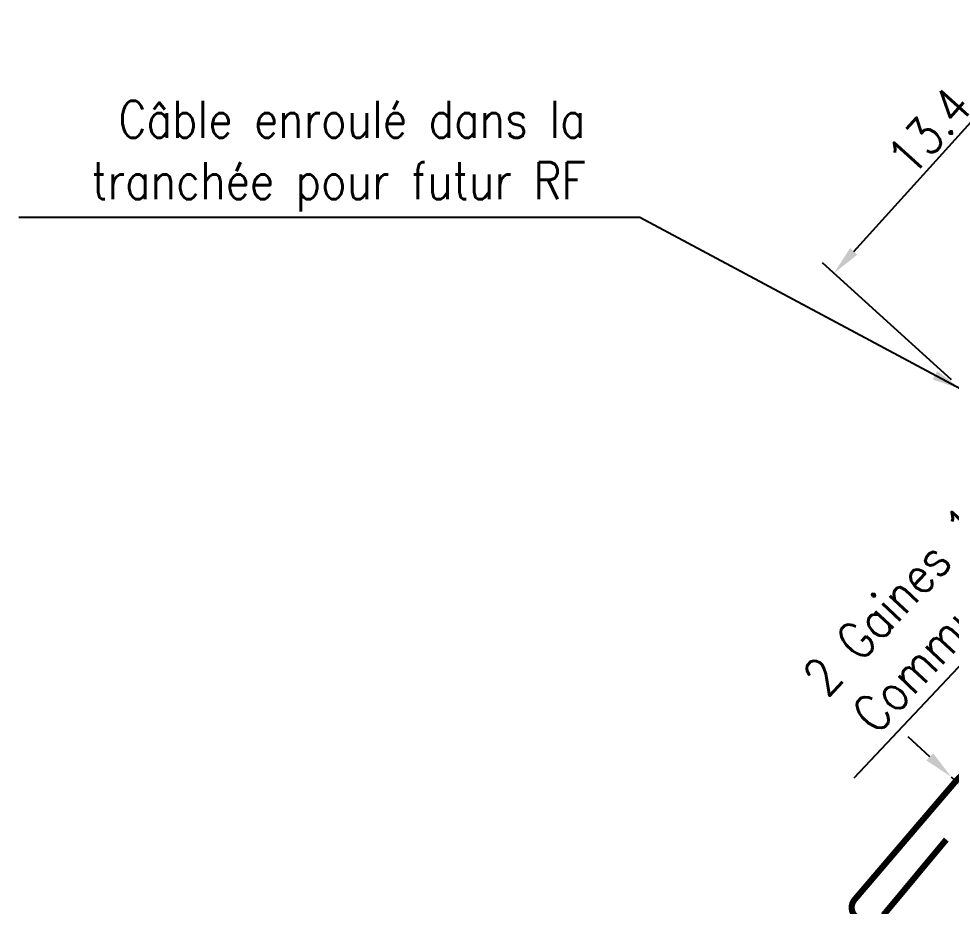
# Model space of a CAD drawing. Header units: millimetres. Extents: x 146415 to 147000, y 142979 to 144000.
# Drawn here: x 146709.63 to 146747.58, y 143028.17 to 143064.28 of the extents above; entities that cross this region are included whole.
import ezdxf

# ---------------------------------------------------------------- set-up
doc = ezdxf.new("R2010")
doc.units = ezdxf.units.MM
doc.header["$PDMODE"] = 34
doc.linetypes.add('E_ST_CU', pattern=[2000, 1000, 1000])
doc.layers.get('Defpoints').update_dxf_attribs({"linetype": 'CONTINUOUS'})
doc.layers.add('E_100', color=3, linetype='CONTINUOUS')
doc.layers.add('E_400', color=7, linetype='CONTINUOUS')
doc.styles.get("Standard").update_dxf_attribs({"font": 'romans.shx', "width": 0.85})
doc.dimstyles.get("Standard").update_dxf_attribs({"dimtxt": 1.5, "dimasz": 1.2, "dimexe": 0.625, "dimexo": 0.625, "dimgap": 0.25, "dimtad": 1, "dimdec": 1, "dimzin": 0, "dimdsep": 46, "dimtxsty": 'Standard', "dimcen": -0.5, "dimadec": 0, "dimazin": 0, "dimtfac": 1, "dimtdec": 1, "dimtmove": 0, "dimatfit": 3, "dimfxl": 0, "dimtolj": 1, "dimtzin": 0, "dimarcsym": 0})

# ---------------------------------------------------------------- blocks, each defined once
blk = doc.blocks.new('*D19')
at = {"layer": 'Defpoints', "color": 0, "linetype": 'Continuous', "transparency": 16777216}
for p in [(146751.795, 143063.856), (146753.206, 143062.58), (146748.056, 143049.171)]:
    blk.add_point(p, dxfattribs=at)
at = {"layer": 'E_100', "color": 0, "linetype": 'Continuous', "lineweight": -2, "transparency": 16777216}
for p, q in [((146752.743, 143062.999), (146751.332, 143064.276)), ((146743.612, 143054.809), (146750.99, 143062.966)), ((146747.593, 143049.59), (146742.343, 143054.338))]:
    blk.add_line(p, q, dxfattribs=at)
at = {"layer": 'E_100', "color": 0, "linetype": 'Continuous', "transparency": 16777216}
for points in [[(146750.842, 143063.101), (146751.139, 143062.832), (146751.795, 143063.856)], [(146743.463, 143054.943), (146743.76, 143054.675), (146742.807, 143053.919)]]:
    blk.add_solid(points, dxfattribs=at)
at = {"layer": 'E_100', "color": 0, "linetype": 'Continuous', "transparency": 16777216, "insert": (146746.687, 143059.699), "char_height": 1.5, "attachment_point": 5, "rotation": 47.8687}
blk.add_mtext('\\A1;13.4', dxfattribs=at)
blk = doc.blocks.new('*D59')
at = {"layer": 'Defpoints', "color": 0, "linetype": 'Continuous', "transparency": 16777216}
for p in [(146747.582, 143033.428), (146747.582, 143033.428), (146747.764, 143033.258)]:
    blk.add_point(p, dxfattribs=at)
at = {"layer": 'E_100', "color": 0, "linetype": 'Continuous', "lineweight": -2, "transparency": 16777216}
for p, q in [((146746.704, 143034.247), (146745.827, 143035.066)), ((146747.582, 143033.428), (146747.764, 143033.258)), ((146748.642, 143032.439), (146752.762, 143028.595))]:
    blk.add_line(p, q, dxfattribs=at)
at = {"layer": 'E_100', "color": 0, "linetype": 'Continuous', "transparency": 16777216}
for points in [[(146746.841, 143034.393), (146746.568, 143034.101), (146747.582, 143033.428)], [(146748.778, 143032.585), (146748.505, 143032.293), (146747.764, 143033.258)]]:
    blk.add_solid(points, dxfattribs=at)
at = {"layer": 'E_100', "color": 0, "linetype": 'Continuous', "transparency": 16777216, "insert": (146752.285, 143030.408), "char_height": 1.5, "attachment_point": 5, "rotation": 316.9807}
blk.add_mtext('\\A1;0.2', dxfattribs=at)

msp = doc.modelspace()

# ---------------------------------------------------------------- linework, layer by layer
at = {"layer": 'E_100', "linetype": 'E_ST_CU', "const_width": 0.25, "flags": 128}
msp.add_lwpolyline([(146783.314, 143028.517), (146769.709, 143051.21), (146768.755, 143052.672, 0.449834), (146768.013, 143052.767), (146760.776, 143046.434), (146747.764, 143033.258), (146743.649, 143028.442, 0.442206), (146743.741, 143027.708), (146745.621, 143026.387), (146747.71, 143024.901, -0.412498), (146747.829, 143024.206), (146747.723, 143024.055)], format="xyb", dxfattribs=at)
msp.add_lwpolyline([(146744.818, 143027.807), (146747.377, 143030.882)], dxfattribs=at)

# ---------------------------------------------------------------- texts
at = {"layer": 'E_100', "linetype": 'Continuous', "insert": (146732.706, 143056.432), "char_height": 1.5, "attachment_point": 9}
msp.add_mtext('\\A1;Câble enroulé dans la \\Ptranchée pour futur RF', dxfattribs=at)
at = {"layer": 'E_400', "linetype": 'Continuous', "insert": (146749.436, 143046.159), "char_height": 1.5, "attachment_point": 3, "rotation": 46.7323}
msp.add_mtext('\\A1;2 Gaines 160^JCommune BT', dxfattribs=at)

# ---------------------------------------------------------------- dimensions: what is measured, and where the dimension line sits
at = {"layer": 'E_100', "linetype": 'Continuous'}
dim = msp.add_linear_dim(base=(146751.795, 143063.856), p1=(146748.056, 143049.171), p2=(146753.206, 143062.58), angle=227.8687, dimstyle='Standard', dxfattribs=at)
dim.commit()
dim.dimension.update_dxf_attribs({"geometry": '*D19', "text_midpoint": (146747.428, 143059.028), "dimtype": 160})
dim = msp.add_linear_dim(base=(146747.582, 143033.428), p1=(146747.764, 143033.258), p2=(146747.582, 143033.428), angle=316.9807, text='0.2', dimstyle='Standard', dxfattribs=at)
dim.commit()
dim.dimension.update_dxf_attribs({"geometry": '*D59', "text_midpoint": (146751.602, 143029.676), "dimtype": 160})

# ---------------------------------------------------------------- leaders
at = {"layer": 'E_100', "linetype": 'Continuous', "annotation_type": 0, "has_hookline": 1, "hookline_direction": 1, "text_width": 23.071}
msp.add_leader([(146747.975, 143049.207), (146734.906, 143056.182), (146733.706, 143056.182)], dimstyle='Standard', override={"dimgap": 1, "dimtad": 1}, dxfattribs=at)
at = {"layer": 'E_400', "linetype": 'Continuous', "annotation_type": 0, "has_hookline": 1, "hookline_direction": 1, "text_width": 13.236, "horizontal_direction": (0.685408, 0.728159, 0)}
msp.add_leader([(146758.587, 143050.288), (146752.687, 143043.022)], dimstyle='Standard', override={"dimgap": 0, "dimtad": 1}, dxfattribs=at)

doc.saveas('drawing.dxf')
